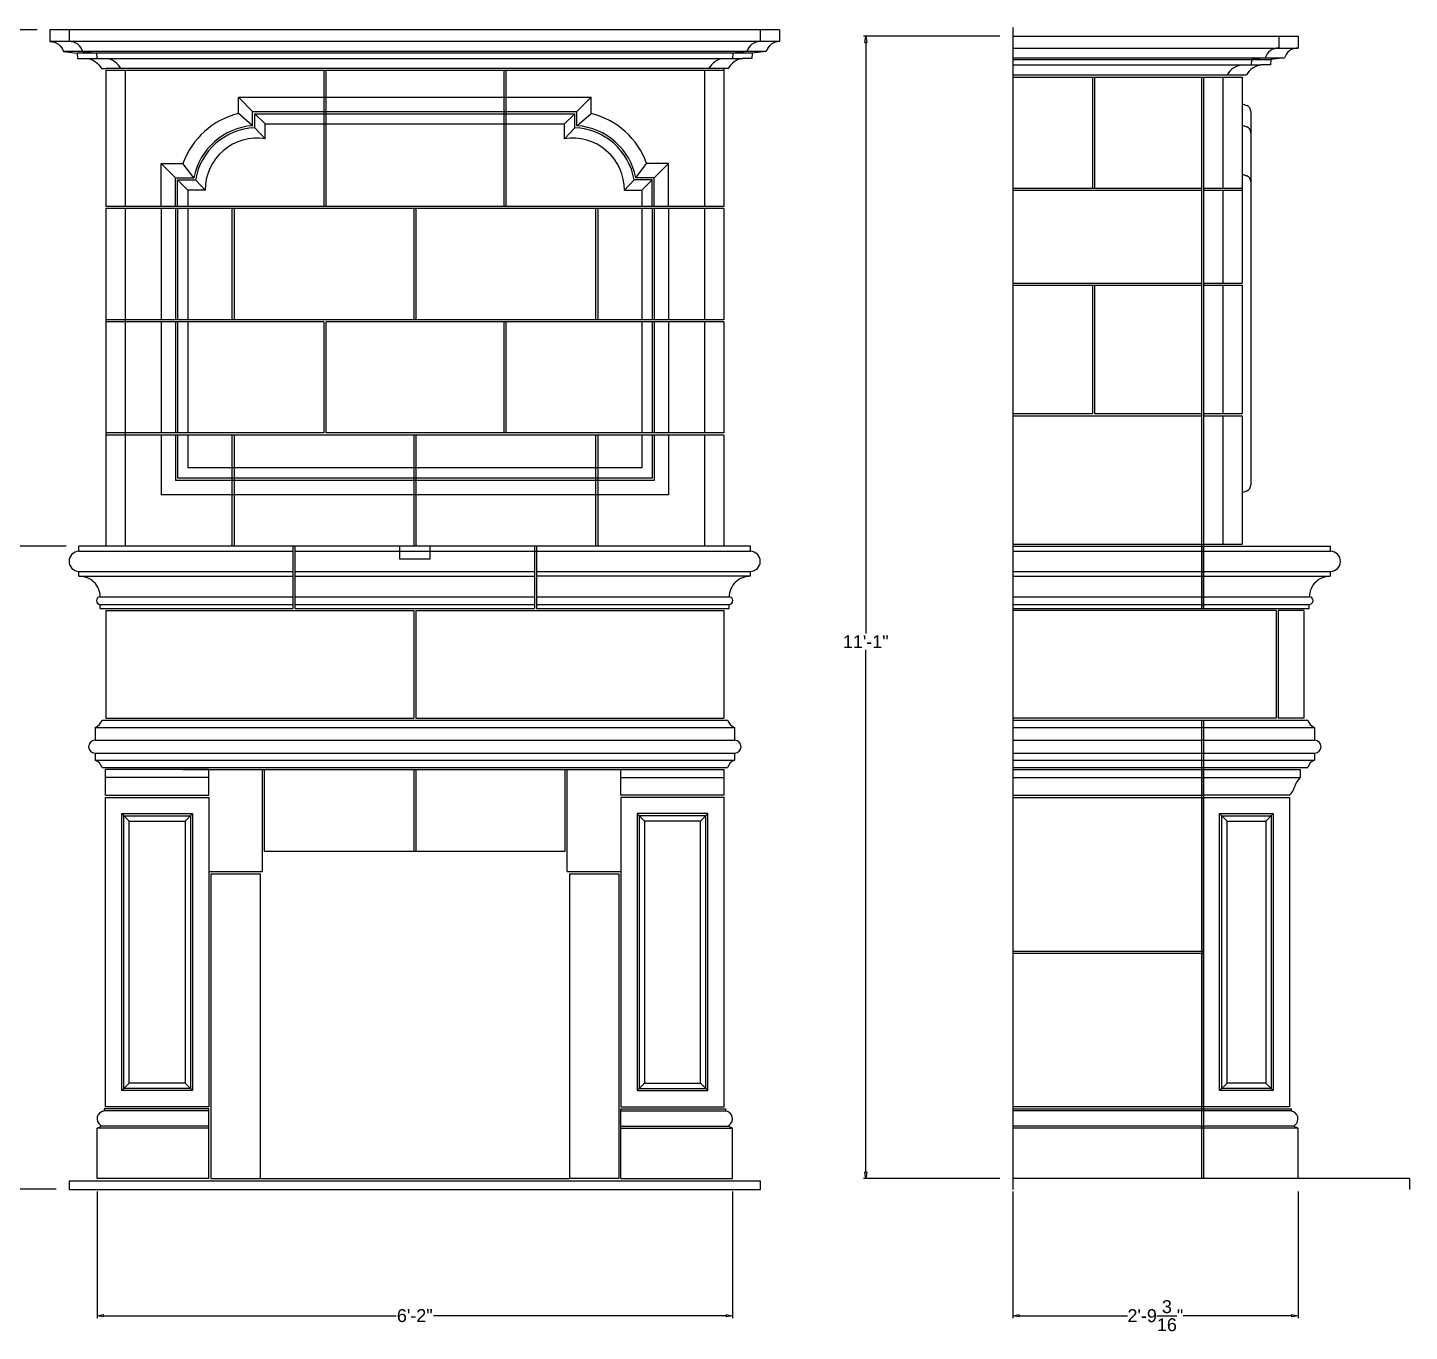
# Model space of a CAD drawing. Header units: millimetres. Extents: x 1155 to 2227, y 540 to 1342.
# Drawn here: x 1853.9 to 2014.8, y 1052.8 to 1204.6 of the extents above; entities that cross this region are included whole.
import ezdxf

# ---------------------------------------------------------------- set-up
doc = ezdxf.new("R2010")
doc.units = ezdxf.units.MM
doc.layers.add('dimension', color=4, linetype='Continuous')
doc.styles.get("Standard").update_dxf_attribs({"font": 'arial.ttf'})
doc.dimstyles.new('25', dxfattribs={"dimscale": 1.5, "dimtxt": 1, "dimasz": 0.5, "dimexe": 0.1875, "dimexo": 1, "dimgap": 0.125, "dimtad": 0, "dimtih": 1, "dimtoh": 1, "dimdec": 4, "dimzin": 4, "dimdsep": 46, "dimlunit": 4, "dimtxsty": 'Standard', "dimblk1": 'CLOSEDBLANK', "dimblk2": 'CLOSEDBLANK', "dimsah": 1, "dimcen": -1, "dimclrd": 256, "dimclre": 256, "dimclrt": 256, "dimadec": 0, "dimazin": 0, "dimtfac": 1, "dimtdec": 4, "dimtofl": 0, "dimtmove": 0, "dimatfit": 3, "dimldrblk": 'CLOSEDBLANK', "dimfxl": 1, "dimtolj": 1, "dimtzin": 4, "dimarcsym": 0})

# ---------------------------------------------------------------- blocks, each defined once
blk = doc.blocks.new('_CLOSEDBLANK')
at = {"color": 0, "linetype": 'ByBlock'}
for p, q in [((-1, 0.17), (0, 0)), ((-1, 0.17), (-1, -0.17)), ((0, 0), (-1, -0.17))]:
    blk.add_line(p, q, dxfattribs=at)
blk = doc.blocks.new('*D339')
at = {"layer": 'Defpoints', "color": 0, "transparency": 16777216}
for p in [(1837.75, 1204.31), (1856.54, 1204.31), (1859.92, 1144.18)]:
    blk.add_point(p, dxfattribs=at)
at = {"layer": 'dimension', "lineweight": -2, "transparency": 16777216}
for p, q in [((1855.04, 1204.31), (1837.47, 1204.31)), ((1837.75, 1203.56), (1837.75, 1176.21)), ((1837.75, 1144.93), (1837.75, 1172.27)), ((1858.42, 1144.18), (1837.47, 1144.18))]:
    blk.add_line(p, q, dxfattribs=at)
at = {"layer": 'dimension', "lineweight": -2, "transparency": 16777216, "xscale": 0.75, "yscale": 0.75, "zscale": 0.75}
for p, rotation in [((1837.75, 1204.31), 90), ((1837.75, 1144.18), 270)]:
    blk.add_blockref('_CLOSEDBLANK', p, dxfattribs=dict(at, rotation=rotation))
at = {"layer": 'dimension', "transparency": 16777216, "insert": (1837.75, 1174.24), "char_height": 1.5, "attachment_point": 5}
blk.add_mtext('\\A1;5\'-0{\\H1.000000x;\\S1/8;}"', dxfattribs=at)
blk = doc.blocks.new('*D340')
at = {"layer": 'Defpoints', "color": 0, "transparency": 16777216}
for p in [(1862.02, 1070.56), (1936.02, 1070.56), (1936.02, 1054.6)]:
    blk.add_point(p, dxfattribs=at)
at = {"layer": 'dimension', "lineweight": -2, "transparency": 16777216}
for p, q in [((1862.02, 1069.06), (1862.02, 1054.31)), ((1936.02, 1069.06), (1936.02, 1054.31)), ((1862.77, 1054.6), (1896.84, 1054.6)), ((1935.27, 1054.6), (1901.21, 1054.6))]:
    blk.add_line(p, q, dxfattribs=at)
at = {"layer": 'dimension', "lineweight": -2, "transparency": 16777216, "xscale": 0.75, "yscale": 0.75, "zscale": 0.75, "rotation": 180}
blk.add_blockref('_CLOSEDBLANK', (1862.02, 1054.6), dxfattribs=at)
at = {"layer": 'dimension', "lineweight": -2, "transparency": 16777216, "xscale": 0.75, "yscale": 0.75, "zscale": 0.75}
blk.add_blockref('_CLOSEDBLANK', (1936.02, 1054.6), dxfattribs=at)
at = {"layer": 'dimension', "transparency": 16777216, "insert": (1899.02, 1054.6), "char_height": 1.5, "attachment_point": 5}
blk.add_mtext('\\A1;6\'-2"', dxfattribs=at)
blk = doc.blocks.new('*D341')
at = {"layer": 'Defpoints', "color": 0, "transparency": 16777216}
for p in [(1968.64, 1070.56), (2001.86, 1070.56), (2001.86, 1054.6)]:
    blk.add_point(p, dxfattribs=at)
at = {"layer": 'dimension', "lineweight": -2, "transparency": 16777216}
for p, q in [((1968.64, 1069.06), (1968.64, 1054.31)), ((2001.86, 1069.06), (2001.86, 1054.31)), ((1969.39, 1054.6), (1982, 1054.6)), ((2001.11, 1054.6), (1988.5, 1054.6))]:
    blk.add_line(p, q, dxfattribs=at)
at = {"layer": 'dimension', "lineweight": -2, "transparency": 16777216, "xscale": 0.75, "yscale": 0.75, "zscale": 0.75, "rotation": 180}
blk.add_blockref('_CLOSEDBLANK', (1968.64, 1054.6), dxfattribs=at)
at = {"layer": 'dimension', "lineweight": -2, "transparency": 16777216, "xscale": 0.75, "yscale": 0.75, "zscale": 0.75}
blk.add_blockref('_CLOSEDBLANK', (2001.86, 1054.6), dxfattribs=at)
at = {"layer": 'dimension', "transparency": 16777216, "insert": (1985.25, 1054.6), "char_height": 1.5, "attachment_point": 5}
blk.add_mtext('\\A1;2\'-9{\\H1.000000x;\\S3/16;}"', dxfattribs=at)
blk = doc.blocks.new('*D372')
at = {"layer": 'Defpoints', "color": 0, "transparency": 16777216}
for p in [(1859.92, 1144.18), (1837.75, 1069.31), (1858.76, 1069.31)]:
    blk.add_point(p, dxfattribs=at)
at = {"layer": 'dimension', "lineweight": -2, "transparency": 16777216}
for p, q in [((1858.42, 1144.18), (1837.47, 1144.18)), ((1837.75, 1143.43), (1837.75, 1108.7)), ((1837.75, 1070.06), (1837.75, 1104.79)), ((1857.26, 1069.31), (1837.47, 1069.31))]:
    blk.add_line(p, q, dxfattribs=at)
at = {"layer": 'dimension', "lineweight": -2, "transparency": 16777216, "xscale": 0.75, "yscale": 0.75, "zscale": 0.75}
for p, rotation in [((1837.75, 1144.18), 90), ((1837.75, 1069.31), 270)]:
    blk.add_blockref('_CLOSEDBLANK', p, dxfattribs=dict(at, rotation=rotation))
at = {"layer": 'dimension', "transparency": 16777216, "insert": (1837.75, 1106.74), "char_height": 1.5, "attachment_point": 5}
blk.add_mtext('\\A1;6\'-2{\\H1.000000x;\\S7/8;}"', dxfattribs=at)
blk = doc.blocks.new('*D410')
at = {"layer": 'Defpoints', "color": 0, "transparency": 16777216}
for p in [(1968.64, 1203.56), (1951.53, 1070.56), (1968.64, 1070.56)]:
    blk.add_point(p, dxfattribs=at)
at = {"layer": 'dimension', "lineweight": -2, "transparency": 16777216}
for p, q in [((1967.14, 1203.56), (1951.25, 1203.56)), ((1951.53, 1202.81), (1951.53, 1134.01)), ((1951.53, 1071.31), (1951.53, 1132.13)), ((1967.14, 1070.56), (1951.25, 1070.56))]:
    blk.add_line(p, q, dxfattribs=at)
at = {"layer": 'dimension', "lineweight": -2, "transparency": 16777216, "xscale": 0.75, "yscale": 0.75, "zscale": 0.75}
for p, rotation in [((1951.53, 1203.56), 90), ((1951.53, 1070.56), 270)]:
    blk.add_blockref('_CLOSEDBLANK', p, dxfattribs=dict(at, rotation=rotation))
at = {"layer": 'dimension', "transparency": 16777216, "insert": (1951.53, 1133.07), "char_height": 1.5, "attachment_point": 5}
blk.add_mtext('\\A1;11\'-1"', dxfattribs=at)

msp = doc.modelspace()

# ---------------------------------------------------------------- linework, layer by layer
at = {"color": 0}
for p, q in [((1941.50391, 1204.30676), (1856.54409, 1204.30676)), ((1858.79409, 1204.30676), (1858.79409, 1202.93176)), ((1939.25391, 1204.30676), (1939.25391, 1202.93176)), ((1968.64483, 1204.55549), (1968.64483, 1070.55549)), ((1968.64483, 1203.55549), (2001.85964, 1203.55549)), ((1999.60964, 1203.55549), (1999.60964, 1202.18049)), ((1941.42633, 1202.93176), (1856.62167, 1202.93176)), ((1968.64483, 1202.18049), (2001.85964, 1202.18049)), ((1939.937, 1201.78095), (1858.111, 1201.78095)), ((1938.32044, 1201.58943), (1859.72756, 1201.58943)), ((1860.361, 1201.78095), (1861.97756, 1201.58943)), ((1861.97756, 1201.58943), (1862.01638, 1200.95758)), ((1936.07044, 1201.58943), (1936.03162, 1200.95758)), ((1937.687, 1201.78095), (1936.07044, 1201.58943)), ((1968.64483, 1201.02968), (2000.29274, 1201.02968)), ((1968.64483, 1200.83815), (1998.67618, 1200.83815)), ((1968.64483, 1200.20631), (1997.54577, 1200.20631)), ((1996.42618, 1200.83815), (1996.38736, 1200.20631)), ((1998.04274, 1201.02968), (1996.42618, 1200.83815)), ((1935.50391, 1199.80676), (1863.04409, 1199.80676)), ((1935.00391, 1199.55676), (1863.04409, 1199.55676)), ((1863.04409, 1199.55676), (1863.04409, 1183.74426)), ((1865.29409, 1199.55676), (1865.29409, 1183.74426)), ((1888.41909, 1199.55676), (1888.41909, 1183.74426)), ((1888.66909, 1199.55676), (1888.66909, 1183.74426)), ((1909.37891, 1199.55676), (1909.37891, 1183.74426)), ((1909.62891, 1199.55676), (1909.62891, 1183.74426)), ((1932.75391, 1199.55676), (1932.75391, 1183.74426)), ((1935.00391, 1199.80676), (1935.00391, 1183.74426)), ((1968.64483, 1199.05549), (1995.85964, 1199.05549)), ((1968.64483, 1198.80549), (1995.35964, 1198.80549)), ((1977.92215, 1198.80549), (1977.92215, 1185.86799)), ((1978.17215, 1198.80549), (1978.17215, 1185.86799)), ((1990.60964, 1198.80549), (1990.60964, 1136.93049)), ((1990.85964, 1198.80549), (1990.85964, 1136.93049)), ((1993.10964, 1198.80549), (1993.10964, 1185.86799)), ((1995.35964, 1198.80549), (1995.35964, 1185.86799)), ((1878.48159, 1196.44275), (1919.56641, 1196.44275)), ((1880.14068, 1194.78432), (1878.48159, 1196.44275)), ((1878.48159, 1194.54955), (1878.48159, 1196.44275)), ((1917.90732, 1194.78432), (1919.56641, 1196.44275)), ((1919.56641, 1196.44275), (1919.56641, 1196.44275)), ((1919.56641, 1194.54955), (1919.56641, 1196.44275)), ((1995.35964, 1195.69148), (1995.88968, 1195.47815)), ((1880.14068, 1193.13743), (1878.48159, 1194.54955)), ((1880.14068, 1194.78432), (1917.90732, 1194.78432)), ((1880.14068, 1193.13743), (1880.14068, 1194.78432)), ((1880.39068, 1194.5398), (1917.65732, 1194.5398)), ((1881.60659, 1193.36926), (1880.39068, 1194.5398)), ((1880.39068, 1192.90094), (1880.39068, 1194.5398)), ((1916.44141, 1193.36926), (1917.65732, 1194.5398)), ((1917.65732, 1192.90094), (1917.65732, 1194.5398)), ((1917.90732, 1193.13743), (1917.90732, 1194.78432)), ((1917.90732, 1193.13743), (1919.56641, 1194.54955)), ((1996.35964, 1194.78239), (1996.35964, 1151.33958)), ((1881.60659, 1191.61926), (1880.39068, 1192.90094)), ((1881.60659, 1193.36926), (1916.44141, 1193.36926)), ((1881.60659, 1191.61926), (1881.60659, 1193.36926)), ((1916.44141, 1191.61926), (1916.44141, 1193.36926)), ((1916.44141, 1191.61926), (1917.65732, 1192.90094)), ((1995.35964, 1193.20973), (1995.88968, 1192.9964)), ((1871.14068, 1187.08518), (1869.48159, 1188.74426)), ((1869.48159, 1188.74426), (1872.02882, 1188.74426)), ((1869.48159, 1183.74426), (1869.48159, 1188.74426)), ((1873.28461, 1187.08518), (1872.02882, 1188.74426)), ((1924.7634, 1187.08518), (1926.01918, 1188.74426)), ((1928.56641, 1188.74426), (1926.01918, 1188.74426)), ((1926.90732, 1187.08518), (1928.56641, 1188.74426)), ((1928.56641, 1183.74426), (1928.56641, 1188.74426)), ((1995.35964, 1187.51124), (1995.35964, 1183.32374)), ((1995.35964, 1187.51124), (1995.88968, 1187.29791)), ((1871.14068, 1183.74426), (1871.14068, 1187.08518)), ((1871.14068, 1187.08518), (1873.28461, 1187.08518)), ((1872.60659, 1185.61926), (1871.39068, 1186.83518)), ((1871.39068, 1183.74426), (1871.39068, 1186.83518)), ((1871.39068, 1186.83518), (1873.49284, 1186.83518)), ((1874.60659, 1185.61926), (1873.49284, 1186.83518)), ((1923.44141, 1185.61926), (1924.55517, 1186.83518)), ((1926.65732, 1186.83518), (1924.55517, 1186.83518)), ((1926.90732, 1187.08518), (1924.7634, 1187.08518)), ((1925.44141, 1185.61926), (1926.65732, 1186.83518)), ((1926.65732, 1183.74426), (1926.65732, 1186.83518)), ((1926.90732, 1183.74426), (1926.90732, 1187.08518)), ((1968.64483, 1185.86799), (1990.60964, 1185.86799)), ((1990.85964, 1185.86799), (1995.35964, 1185.86799)), ((1874.60659, 1185.61926), (1872.60659, 1185.61926)), ((1872.60659, 1185.61926), (1872.60659, 1183.74426)), ((1923.44141, 1185.61926), (1925.44141, 1185.61926)), ((1925.44141, 1185.61926), (1925.44141, 1183.74426)), ((1968.64483, 1185.61799), (1990.60964, 1185.61799)), ((1990.85964, 1185.61799), (1995.35964, 1185.61799)), ((1993.10964, 1185.61799), (1993.10964, 1174.80549)), ((1995.35964, 1185.61799), (1995.35964, 1174.80549)), ((1935.00391, 1183.74426), (1863.04409, 1183.74426)), ((1863.04409, 1183.49426), (1863.04409, 1144.18049)), ((1863.04409, 1183.49426), (1863.04409, 1170.55676)), ((1935.00391, 1183.49426), (1863.04409, 1183.49426)), ((1865.29409, 1183.49426), (1865.29409, 1144.18049)), ((1865.29409, 1183.49426), (1865.29409, 1170.55676)), ((1869.48159, 1183.49426), (1869.48159, 1170.55676)), ((1871.14068, 1183.49426), (1871.14068, 1170.55676)), ((1871.39068, 1183.49426), (1871.39068, 1170.55676)), ((1872.60659, 1183.49426), (1872.60659, 1170.55676)), ((1877.73159, 1183.49426), (1877.73159, 1170.55676)), ((1877.98159, 1183.49426), (1877.98159, 1170.55676)), ((1898.899, 1183.49426), (1898.899, 1170.55676)), ((1899.149, 1183.49426), (1899.149, 1170.55676)), ((1920.06641, 1183.49426), (1920.06641, 1170.55676)), ((1920.06641, 1183.49426), (1920.06641, 1170.55676)), ((1920.31641, 1183.49426), (1920.31641, 1170.55676)), ((1920.31641, 1183.49426), (1920.31641, 1170.55676)), ((1925.44141, 1183.49426), (1925.44141, 1170.55676)), ((1926.65732, 1183.49426), (1926.65732, 1170.55676)), ((1926.90732, 1183.49426), (1926.90732, 1170.55676)), ((1928.56641, 1183.49426), (1928.56641, 1170.55676)), ((1932.75391, 1183.49426), (1932.75391, 1170.55676)), ((1935.00391, 1183.49426), (1935.00391, 1170.55676)), ((1968.64483, 1174.80549), (1990.60964, 1174.80549)), ((1968.64483, 1174.55549), (1990.60964, 1174.55549)), ((1977.92215, 1174.55549), (1977.92215, 1159.61799)), ((1978.17215, 1174.55549), (1978.17215, 1159.61799)), ((1990.85964, 1174.80549), (1993.10964, 1174.80549)), ((1990.85964, 1174.55549), (1993.10964, 1174.55549)), ((1993.10964, 1174.80549), (1995.35964, 1174.80549)), ((1993.10964, 1174.55549), (1993.10964, 1159.61799)), ((1993.10964, 1174.55549), (1995.35964, 1174.55549)), ((1995.35964, 1174.55549), (1995.35964, 1159.61799)), ((1865.29409, 1170.55676), (1863.04409, 1170.55676)), ((1865.29409, 1170.30676), (1863.04409, 1170.30676)), ((1863.04409, 1170.30676), (1863.04409, 1157.36926)), ((1935.00391, 1170.55676), (1865.29409, 1170.55676)), ((1888.41909, 1170.30676), (1865.29409, 1170.30676)), ((1865.29409, 1170.30676), (1865.29409, 1157.36926)), ((1869.48159, 1170.30676), (1869.48159, 1157.36926)), ((1871.14068, 1170.30676), (1871.14068, 1157.36926)), ((1871.39068, 1170.30676), (1871.39068, 1157.36926)), ((1872.60659, 1170.30676), (1872.60659, 1157.36926)), ((1888.41909, 1170.30676), (1888.41909, 1157.36926)), ((1888.66909, 1170.30676), (1888.66909, 1157.36926)), ((1935.00391, 1170.30676), (1888.66909, 1170.30676)), ((1909.37891, 1170.30676), (1909.37891, 1157.36926)), ((1909.62891, 1170.30676), (1909.62891, 1157.36926)), ((1925.44141, 1170.30676), (1925.44141, 1157.36926)), ((1926.65732, 1170.30676), (1926.65732, 1157.36926)), ((1926.90732, 1170.30676), (1926.90732, 1157.36926)), ((1928.56641, 1170.30676), (1928.56641, 1157.36926)), ((1932.75391, 1170.30676), (1932.75391, 1157.36926)), ((1935.00391, 1170.30676), (1935.00391, 1157.36926)), ((1968.64483, 1159.61799), (1977.92215, 1159.61799)), ((1968.64483, 1159.36799), (1990.60964, 1159.36799)), ((1978.17215, 1159.61799), (1990.60964, 1159.61799)), ((1990.85964, 1159.61799), (1993.10964, 1159.61799)), ((1990.85964, 1159.36799), (1993.10964, 1159.36799)), ((1993.10964, 1159.61799), (1995.35964, 1159.61799)), ((1993.10964, 1159.36799), (1995.35964, 1159.36799)), ((1993.10964, 1159.36799), (1993.10964, 1144.43049)), ((1995.35964, 1159.36799), (1995.35964, 1144.43049)), ((1865.29409, 1157.36926), (1863.04409, 1157.36926)), ((1865.29409, 1157.11926), (1863.04409, 1157.11926)), ((1888.41909, 1157.36926), (1865.29409, 1157.36926)), ((1935.00391, 1157.11926), (1865.29409, 1157.11926)), ((1869.48159, 1157.11926), (1869.48159, 1150.18049)), ((1871.14068, 1157.11926), (1871.14068, 1151.83958)), ((1871.39068, 1157.11926), (1871.39068, 1152.08958)), ((1872.60659, 1157.11926), (1872.60659, 1153.30549)), ((1877.73159, 1157.11926), (1877.73159, 1144.18049)), ((1877.98159, 1157.11926), (1877.98159, 1144.18049)), ((1935.00391, 1157.36926), (1888.66909, 1157.36926)), ((1898.899, 1157.11926), (1898.899, 1144.18049)), ((1899.149, 1157.11926), (1899.149, 1144.18049)), ((1920.06641, 1157.11926), (1920.06641, 1144.18049)), ((1920.31641, 1157.11926), (1920.31641, 1144.18049)), ((1925.44141, 1157.11926), (1925.44141, 1153.30549)), ((1926.65732, 1157.11926), (1926.65732, 1152.08958)), ((1926.90732, 1157.11926), (1926.90732, 1151.83958)), ((1928.56641, 1157.11926), (1928.56641, 1150.18049)), ((1932.75391, 1157.11926), (1932.75391, 1144.18049)), ((1935.00391, 1157.11926), (1935.00391, 1144.18049)), ((1926.65732, 1152.08958), (1871.39068, 1152.08958)), ((1925.44141, 1153.30549), (1872.60659, 1153.30549)), ((1926.90732, 1151.83958), (1871.14068, 1151.83958)), ((1995.35964, 1150.43049), (1995.88968, 1150.64382)), ((1928.56641, 1150.18049), (1869.48159, 1150.18049)), ((1859.91852, 1143.59411), (1859.91852, 1144.18049)), ((1938.10397, 1144.18049), (1859.91852, 1144.18049)), ((1884.81352, 1144.18049), (1884.81352, 1136.93049)), ((1885.06352, 1144.18049), (1885.06352, 1136.93049)), ((1912.95897, 1144.18049), (1912.95897, 1136.93049)), ((1913.20897, 1144.18049), (1913.20897, 1136.93049)), ((1938.10397, 1143.59411), (1938.10397, 1144.18049)), ((1968.64483, 1144.43049), (1990.85964, 1144.43049)), ((1968.64483, 1144.18049), (2005.65685, 1144.18049)), ((1990.85964, 1144.43049), (1995.35964, 1144.43049)), ((1990.85964, 1136.93049), (1990.85964, 1144.18049)), ((2005.65685, 1143.59411), (2005.65685, 1144.18049)), ((1859.91852, 1143.59411), (1884.81352, 1143.59411)), ((1885.06352, 1143.59411), (1938.10397, 1143.59411)), ((1968.64483, 1143.59411), (2005.65685, 1143.59411)), ((1859.91852, 1141.24216), (1884.81352, 1141.24216)), ((1859.91852, 1140.67589), (1859.91852, 1141.24216)), ((1859.91852, 1140.67589), (1884.81352, 1140.67589)), ((1885.06352, 1141.24216), (1912.95897, 1141.24216)), ((1885.06352, 1140.67589), (1912.95897, 1140.67589)), ((1913.20897, 1141.24216), (1938.10397, 1141.24216)), ((1938.10397, 1140.67589), (1913.20897, 1140.67589)), ((1938.10397, 1140.67589), (1938.10397, 1141.24216)), ((1968.64483, 1141.24216), (2005.65685, 1141.24216)), ((1968.64483, 1140.67589), (2005.50881, 1140.67589)), ((2005.65685, 1140.67589), (2005.65685, 1141.24216)), ((1862.39933, 1138.28609), (1884.81352, 1138.28609)), ((1885.06352, 1138.28609), (1912.95897, 1138.28609)), ((1913.20897, 1138.28609), (1935.62316, 1138.28609)), ((1913.20897, 1138.28609), (1935.62316, 1138.28609)), ((1968.64483, 1138.28609), (2003.17214, 1138.28609)), ((1862.39933, 1137.41065), (1884.81352, 1137.41065)), ((1862.39933, 1136.93049), (1862.39933, 1137.41065)), ((1862.39933, 1136.93049), (1884.81352, 1136.93049)), ((1863.04409, 1136.68049), (1898.899, 1136.68049)), ((1863.04409, 1136.68049), (1863.04409, 1124.18049)), ((1885.06352, 1137.41065), (1912.95897, 1137.41065)), ((1885.06352, 1136.93049), (1912.95897, 1136.93049)), ((1898.899, 1136.68049), (1898.899, 1124.18049)), ((1899.149, 1136.68049), (1935.00391, 1136.68049)), ((1899.149, 1136.68049), (1899.149, 1124.18049)), ((1913.20897, 1137.41065), (1935.62316, 1137.41065)), ((1913.20897, 1136.93049), (1935.61926, 1136.93049)), ((1935.00391, 1136.68049), (1935.00391, 1124.18049)), ((1935.61926, 1136.93049), (1935.61926, 1137.41065)), ((1968.64483, 1137.41065), (2003.17604, 1137.41065)), ((1968.64483, 1136.93049), (2003.17214, 1136.93049)), ((1999.29714, 1136.68049), (1968.64483, 1136.68049)), ((1999.29714, 1136.68049), (1999.29714, 1124.18049)), ((1999.54714, 1136.68049), (1999.54714, 1124.18049)), ((2002.54714, 1136.68049), (1999.54714, 1136.68049)), ((2002.54714, 1136.68049), (2002.54714, 1124.18049)), ((2003.17214, 1136.93049), (2003.17214, 1137.41065)), ((1861.79337, 1123.09232), (1936.25463, 1123.09232)), ((1861.79553, 1123.09232), (1861.79553, 1121.59232)), ((1862.60223, 1123.93049), (1935.44577, 1123.93049)), ((1863.04409, 1124.18049), (1898.899, 1124.18049)), ((1899.149, 1124.18049), (1935.00391, 1124.18049)), ((1936.25247, 1123.09232), (1936.25247, 1121.59232)), ((1999.29714, 1124.18049), (1968.64483, 1124.18049)), ((1968.64483, 1123.93049), (2002.98901, 1123.93049)), ((1968.64483, 1123.09232), (2003.79786, 1123.09232)), ((1990.60964, 1123.93049), (1990.60964, 1070.55549)), ((1990.85964, 1123.93049), (1990.85964, 1118.43049)), ((1990.85964, 1123.93049), (1990.85964, 1070.55549)), ((2002.54714, 1124.18049), (1999.54714, 1124.18049)), ((2003.79571, 1123.09232), (2003.79571, 1121.59232)), ((1861.79553, 1121.59232), (1936.25247, 1121.59232)), ((1968.64483, 1121.59232), (2003.79571, 1121.59232)), ((1861.79337, 1120.08728), (1936.25463, 1120.08728)), ((1861.79337, 1120.08728), (1861.79337, 1119.26867)), ((1936.25463, 1120.08728), (1936.25463, 1119.26867)), ((1968.64483, 1120.08728), (2003.79786, 1120.08728)), ((2003.79786, 1120.08728), (2003.79786, 1119.26867)), ((1861.79337, 1119.26867), (1936.25463, 1119.26867)), ((1862.60223, 1118.43049), (1935.44577, 1118.43049)), ((1875.024, 1118.18049), (1863.024, 1118.18049)), ((1863.024, 1115.18049), (1863.024, 1118.18049)), ((1872.024, 1118.18049), (1926.024, 1118.18049)), ((1875.024, 1115.18049), (1875.024, 1118.18049)), ((1881.274, 1106.30549), (1881.274, 1118.18049)), ((1881.524, 1108.68049), (1881.524, 1118.18049)), ((1898.899, 1118.18049), (1898.899, 1108.68049)), ((1899.149, 1118.18049), (1899.149, 1108.68049)), ((1916.524, 1108.68049), (1916.524, 1118.18049)), ((1916.774, 1106.30549), (1916.774, 1118.18049)), ((1923.024, 1115.18049), (1923.024, 1118.18049)), ((1923.024, 1118.18049), (1935.024, 1118.18049)), ((1935.024, 1115.18049), (1935.024, 1118.18049)), ((1968.64483, 1119.26867), (2003.79786, 1119.26867)), ((1968.64483, 1118.43049), (2002.98901, 1118.43049)), ((1968.64483, 1118.18049), (2002.10964, 1118.18049)), ((1990.85964, 1115.18049), (1990.85964, 1118.18049)), ((2002.10964, 1118.18049), (2002.10964, 1117.29825)), ((1875.024, 1117.24845), (1863.024, 1117.24845)), ((1923.01365, 1117.24845), (1935.024, 1117.24845)), ((1968.64483, 1117.24845), (2002.0993, 1117.24845)), ((1863.024, 1115.18049), (1875.024, 1115.18049)), ((1863.024, 1114.93049), (1875.024, 1114.93049)), ((1863.024, 1078.93049), (1863.024, 1114.93049)), ((1875.024, 1114.93049), (1875.024, 1078.93049)), ((1935.024, 1115.18049), (1923.024, 1115.18049)), ((1935.024, 1114.93049), (1923.024, 1114.93049)), ((1923.024, 1114.93049), (1923.024, 1078.93049)), ((1935.024, 1078.93049), (1935.024, 1114.93049)), ((1968.64483, 1115.18049), (1990.85964, 1115.18049)), ((1968.64483, 1114.93049), (1990.85964, 1114.93049)), ((2000.85964, 1115.18049), (1990.85964, 1115.18049)), ((1990.85964, 1114.93049), (2000.85964, 1114.93049)), ((1990.85964, 1078.93049), (1990.85964, 1114.93049)), ((2000.85964, 1114.93049), (2000.85964, 1078.93049)), ((1865.774, 1112.18049), (1864.899, 1113.05549)), ((1864.899, 1113.05549), (1873.149, 1113.05549)), ((1864.899, 1080.80549), (1864.899, 1113.05549)), ((1865.149, 1112.80549), (1872.899, 1112.80549)), ((1865.149, 1081.05549), (1865.149, 1112.80549)), ((1865.774, 1112.18049), (1872.274, 1112.18049)), ((1865.774, 1081.68049), (1865.774, 1112.18049)), ((1872.274, 1112.18049), (1873.149, 1113.05549)), ((1872.274, 1112.18049), (1872.274, 1081.68049)), ((1872.899, 1112.80549), (1872.899, 1081.05549)), ((1873.149, 1113.05549), (1873.149, 1080.80549)), ((1925.774, 1112.18049), (1924.899, 1113.05549)), ((1933.149, 1113.05549), (1924.899, 1113.05549)), ((1924.899, 1113.05549), (1924.899, 1080.80549)), ((1932.899, 1112.80549), (1925.149, 1112.80549)), ((1925.149, 1112.80549), (1925.149, 1081.05549)), ((1932.274, 1112.18049), (1925.774, 1112.18049)), ((1925.774, 1112.18049), (1925.774, 1081.68049)), ((1932.274, 1112.18049), (1933.149, 1113.05549)), ((1932.274, 1081.68049), (1932.274, 1112.18049)), ((1932.899, 1081.05549), (1932.899, 1112.80549)), ((1933.149, 1080.80549), (1933.149, 1113.05549)), ((1992.73464, 1113.05549), (1993.60964, 1112.18049)), ((1992.73464, 1113.05549), (1998.98464, 1113.05549)), ((1992.73464, 1080.80549), (1992.73464, 1113.05549)), ((1992.98464, 1112.80549), (1998.73464, 1112.80549)), ((1992.98464, 1081.05549), (1992.98464, 1112.80549)), ((1993.60964, 1112.18049), (1998.10964, 1112.18049)), ((1993.60964, 1081.68049), (1993.60964, 1112.18049)), ((1998.10964, 1112.18049), (1998.98464, 1113.05549)), ((1998.10964, 1112.18049), (1998.10964, 1081.68049)), ((1998.73464, 1112.80549), (1998.73464, 1081.05549)), ((1998.98464, 1113.05549), (1998.98464, 1080.80549)), ((1881.524, 1108.68049), (1916.524, 1108.68049)), ((1875.024, 1106.30549), (1881.274, 1106.30549)), ((1875.274, 1106.05549), (1881.024, 1106.05549)), ((1875.274, 1106.05549), (1875.274, 1070.55549)), ((1881.024, 1106.05549), (1881.024, 1070.55549)), ((1916.774, 1106.30549), (1923.024, 1106.30549)), ((1917.024, 1106.05549), (1922.774, 1106.05549)), ((1917.024, 1106.05549), (1917.024, 1070.55549)), ((1922.774, 1106.05549), (1922.774, 1070.55549)), ((1968.64483, 1097.05549), (1990.85964, 1097.05549)), ((1968.64483, 1096.80549), (1990.85964, 1096.80549)), ((1864.899, 1080.80549), (1865.774, 1081.68049)), ((1872.274, 1081.68049), (1865.774, 1081.68049)), ((1872.274, 1081.68049), (1873.149, 1080.80549)), ((1925.774, 1081.68049), (1924.899, 1080.80549)), ((1925.774, 1081.68049), (1932.274, 1081.68049)), ((1933.149, 1080.80549), (1932.274, 1081.68049)), ((1993.60964, 1081.68049), (1992.73464, 1080.80549)), ((1998.10964, 1081.68049), (1993.60964, 1081.68049)), ((1998.10964, 1081.68049), (1998.98464, 1080.80549)), ((1873.149, 1080.80549), (1864.899, 1080.80549)), ((1872.899, 1081.05549), (1865.149, 1081.05549)), ((1924.899, 1080.80549), (1933.149, 1080.80549)), ((1925.149, 1081.05549), (1932.899, 1081.05549)), ((1998.98464, 1080.80549), (1992.73464, 1080.80549)), ((1998.73464, 1081.05549), (1992.98464, 1081.05549)), ((1875.0093, 1078.44441), (1862.8218, 1078.44441)), ((1875.024, 1078.68049), (1862.8365, 1078.68049)), ((1862.8365, 1078.68049), (1862.8365, 1078.48468)), ((1875.024, 1078.93049), (1863.024, 1078.93049)), ((1875.024, 1070.55549), (1875.024, 1078.68049)), ((1923.024, 1078.93049), (1935.024, 1078.93049)), ((1923.024, 1070.55549), (1923.024, 1078.68049)), ((1923.024, 1078.68049), (1935.2115, 1078.68049)), ((1923.0387, 1078.44441), (1935.2262, 1078.44441)), ((1935.2115, 1078.68049), (1935.2115, 1078.48468)), ((2000.85964, 1078.93049), (1968.64483, 1078.93049)), ((1968.64483, 1078.68049), (2001.04714, 1078.68049)), ((2001.06184, 1078.44441), (1968.64483, 1078.44441)), ((2001.04714, 1078.68049), (2001.04714, 1078.48468)), ((1862.024, 1076.43049), (1862.38234, 1076.58078)), ((1862.024, 1070.55549), (1862.024, 1076.43049)), ((1875.024, 1076.43049), (1862.024, 1076.43049)), ((1875.024, 1076.68173), (1862.45817, 1076.68173)), ((1881.024, 1077.18049), (1881.024, 1070.55549)), ((1917.024, 1077.18049), (1917.024, 1070.55549)), ((1923.024, 1076.68173), (1935.58983, 1076.68173)), ((1923.024, 1076.43049), (1936.024, 1076.43049)), ((1936.024, 1076.43049), (1935.66566, 1076.58078)), ((1936.024, 1070.55549), (1936.024, 1076.43049)), ((2001.42548, 1076.68173), (1968.64483, 1076.68173)), ((2001.85964, 1076.43049), (1968.64483, 1076.43049)), ((2001.85964, 1076.43049), (2001.50131, 1076.58078)), ((2001.85964, 1070.55549), (2001.85964, 1076.43049)), ((1858.76124, 1070.30549), (1939.26124, 1070.30549)), ((1875.024, 1070.55549), (1862.024, 1070.55549)), ((1875.274, 1070.55549), (1881.024, 1070.55549)), ((1881.024, 1070.55549), (1917.024, 1070.55549)), ((1922.774, 1070.55549), (1917.024, 1070.55549)), ((1923.024, 1070.55549), (1936.024, 1070.55549)), ((2014.82466, 1070.55549), (1968.64483, 1070.55549))]:
    msp.add_line(p, q, dxfattribs=at)
for points in [[(1856.54409, 1204.30676), (1856.54409, 1202.93176, -0.341339177), (1858.111, 1201.78095), (1859.72756, 1201.58943), (1859.76638, 1200.95758), (1860.85797, 1200.95758, -0.243282578), (1862.54409, 1199.80676), (1863.04409, 1199.80676)], [(1941.50391, 1204.30676), (1941.50391, 1202.93176, 0.341339177), (1939.937, 1201.78095), (1938.32044, 1201.58943), (1938.28162, 1200.95758), (1937.19004, 1200.95758, 0.243282578), (1935.50391, 1199.80676), (1935.00391, 1199.80676)], [(2001.85964, 1203.55549), (2001.85964, 1202.18049, 0.341339177), (2000.29274, 1201.02968), (1998.67618, 1200.83815), (1998.63736, 1200.20631), (1997.54577, 1200.20631, 0.243282578), (1995.85964, 1199.05549)]]:
    msp.add_lwpolyline(points, format="xyb", dxfattribs=at)
for points in [[(1860.85797, 1200.95758), (1937.19004, 1200.95758)], [(1900.76124, 1144.18049), (1900.76124, 1142.68049), (1897.26124, 1142.68049), (1897.26124, 1144.18049)], [(1858.76124, 1070.30549), (1858.76124, 1069.30549), (1939.26124, 1069.30549), (1939.26124, 1070.30549)], [(1968.64483, 1070.55549), (1968.64483, 1069.30549)], [(2014.82466, 1070.55549), (2014.82466, 1069.30549)]]:
    msp.add_lwpolyline(points, dxfattribs=at)
for centre, radius, start, end in [((1858.83288, 1201.34245), 1.58979, 16.0110178, 91.3981518), ((1939.21512, 1201.34245), 1.58979, 88.6018482, 163.9889822), ((1999.57085, 1200.59118), 1.58979, 88.6018482, 163.9889822), ((1862.83843, 1198.75204), 2.22195, 28.3387833, 83.032523), ((1935.20957, 1198.75204), 2.22195, 96.967477, 151.6612167), ((1995.56531, 1198.00077), 2.22195, 96.967477, 151.6612167), ((1995.60964, 1194.78239), 0.75, 0, 68.0760742), ((1880.67802, 1185.61926), 9.19643, 103.8177885, 160.1349557), ((1917.36998, 1185.61926), 9.19643, 19.8650443, 76.1822115), ((1880.67802, 1185.61926), 7.53734, 94.088106, 168.7852687), ((1880.67802, 1185.61926), 7.28734, 92.2597588, 170.3951298), ((1917.36998, 1185.61926), 7.28734, 9.6048702, 87.7402412), ((1917.36998, 1185.61926), 7.53734, 11.2147313, 85.911894), ((1995.60964, 1192.30064), 0.75, 0, 68.0760742), ((1880.67802, 1185.61926), 6.07143, 81.2025893, 180), ((1917.36998, 1185.61926), 6.07143, 0, 98.7974107), ((1995.60964, 1186.60215), 0.75, 0, 68.0760742), ((1995.60964, 1151.33958), 0.75, 291.9239258, 0), ((1859.94485, 1142.41813), 1.17627, 91.2827091, 268.7172909), ((1938.07764, 1142.41813), 1.17627, 271.2827091, 88.7172909), ((2005.63052, 1142.41813), 1.17627, 271.2827091, 88.7172909), ((1859.98482, 1138.26217), 2.41463, 0.5676164, 91.573437), ((1938.03767, 1138.26217), 2.41463, 88.426563, 179.4323836), ((2005.59055, 1138.26217), 2.41463, 88.426563, 179.4323836), ((1862.39933, 1137.84837), 0.43772, 90, 270), ((1935.62316, 1137.84837), 0.43772, 270, 90), ((2003.17604, 1137.84837), 0.43772, 270, 90), ((1861.37497, 1124.30546), 1.28327, 289.0290826, 343.0105352), ((1936.67304, 1124.30546), 1.28327, 196.9894648, 250.9709174), ((2004.21627, 1124.30546), 1.28327, 196.9894648, 250.9709174), ((1861.79661, 1120.8398), 0.75252, 90.0824216, 269.7532074), ((1936.25139, 1120.8398), 0.75252, 270.2467929, 89.917578), ((2003.79462, 1120.8398), 0.75252, 270.2467929, 89.917578), ((1861.37497, 1118.05553), 1.28327, 16.9894648, 70.9709174), ((1936.67304, 1118.05553), 1.28327, 109.0290826, 163.0105352), ((2004.21627, 1118.05553), 1.28327, 109.0290826, 163.0105352), ((2003.45779, 1115.72091), 2.03328, 133.0437646, 166.030957), ((2001.98464, 1117.29825), 0.125, 313.0437646, 0), ((1999.5115, 1116.70257), 2.03328, 311.5322375, 346.030957), ((1862.9385, 1077.53069), 0.90556, 99.7832376, 234.0855496), ((1862.774, 1078.48468), 0.0625, 279.7832376, 0), ((1935.274, 1078.48468), 0.0625, 180, 260.2167624), ((1935.10951, 1077.53069), 0.90556, 305.9144504, 80.2167624), ((2001.10964, 1078.48468), 0.0625, 180, 260.2167624), ((2000.94515, 1077.53069), 0.90556, 305.9144504, 80.2167624), ((1862.33399, 1076.69605), 0.125, 292.7532219, 54.0855496), ((1935.71401, 1076.69605), 0.125, 125.9144504, 247.2467781), ((2001.54965, 1076.69605), 0.125, 125.9144504, 247.2467781)]:
    msp.add_arc(centre, radius, start, end, dxfattribs=at)

# ---------------------------------------------------------------- dimensions: what is measured, and where the dimension line sits
at = {"layer": 'dimension'}
dim = msp.add_linear_dim(base=(1837.75369, 1204.30676), p1=(1859.91852, 1144.18049), p2=(1856.54409, 1204.30676), angle=90, dimstyle='25', dxfattribs=at)
dim.commit()
dim.dimension.update_dxf_attribs({"geometry": '*D339', "text_midpoint": (1837.75369, 1174.24363)})
dim = msp.add_linear_dim(base=(1951.5328, 1070.55549), p1=(1968.64483, 1203.55549), p2=(1968.64483, 1070.55549), angle=90, dimstyle='25', dxfattribs=at)
dim.commit()
dim.dimension.update_dxf_attribs({"geometry": '*D410', "text_midpoint": (1951.5328, 1133.06582), "dimtype": 160})
at = {"layer": 'dimension', "color": 1}
dim = msp.add_linear_dim(base=(1837.75369, 1069.30549), p1=(1859.91852, 1144.18049), p2=(1858.76124, 1069.30549), angle=90, dimstyle='25', override={"dimtmove": 1}, dxfattribs=at)
dim.commit()
dim.dimension.update_dxf_attribs({"geometry": '*D372', "text_midpoint": (1837.75369, 1106.74299)})
at = {"layer": 'dimension'}
for base, p1, p2, picture, middle in [((1936.024, 1054.59505), (1862.024, 1070.55549), (1936.024, 1070.55549), '*D340', (1899.024, 1054.59505)), ((2001.85964, 1054.59505), (1968.64483, 1070.55549), (2001.85964, 1070.55549), '*D341', (1985.25224, 1054.59505))]:
    dim = msp.add_linear_dim(base=base, p1=p1, p2=p2, dimstyle='25', dxfattribs=at)
    dim.commit()
    dim.dimension.update_dxf_attribs({"geometry": picture, "text_midpoint": middle})

doc.saveas('drawing.dxf')
